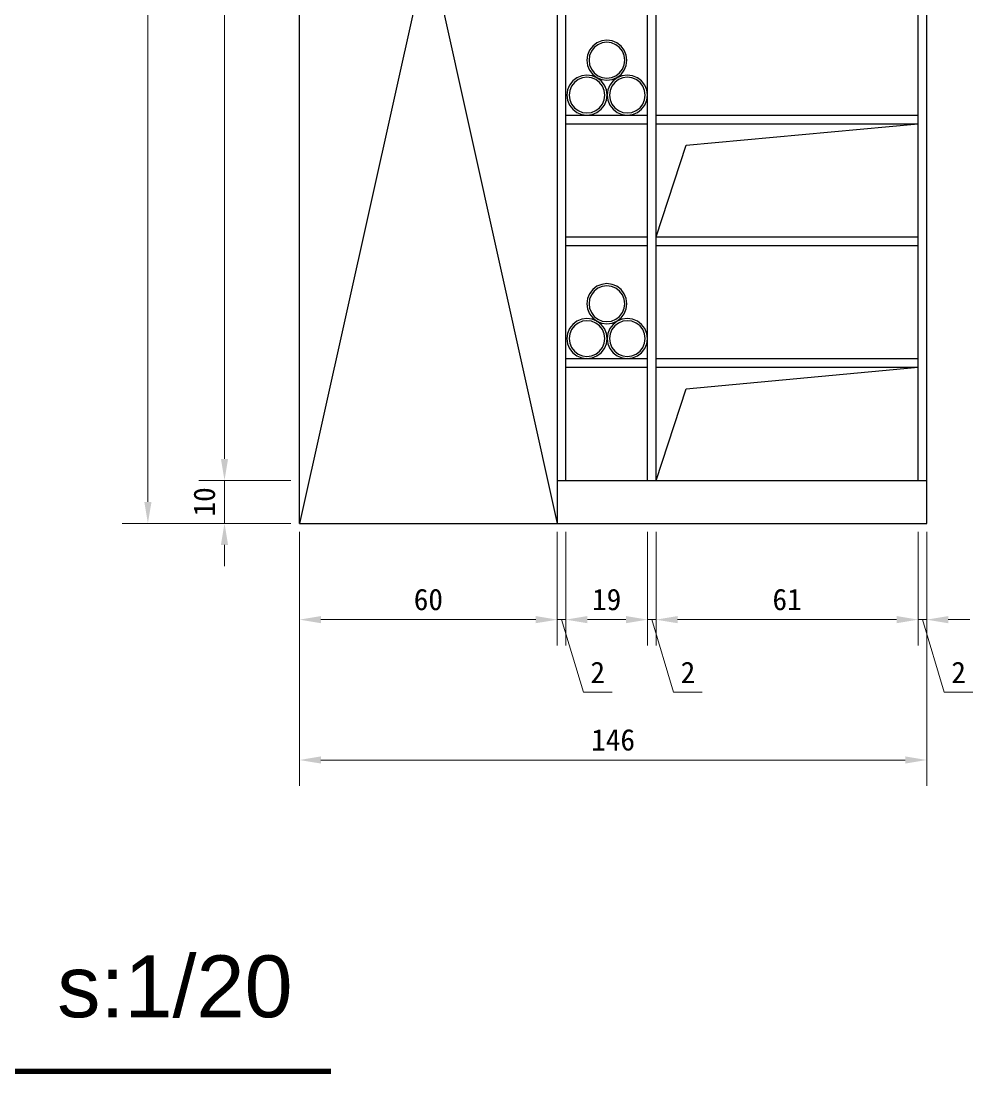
# Model space of a CAD drawing. Header units: centimetres. Extents: x 1966 to 8787, y 7398 to 12383.
# Drawn here: x 6086.3 to 6307.9, y 7496 to 7741 of the extents above; entities that cross this region are included whole.
import ezdxf

# ---------------------------------------------------------------- set-up
doc = ezdxf.new("R2010")
doc.units = ezdxf.units.CM
doc.header["$PDMODE"] = 35
doc.styles.get("Standard").update_dxf_attribs({"font": 'arial.ttf', "height": 10})
doc.styles.add('文2.5', font='kaiu.ttf', dxfattribs={"height": 2.5})
doc.dimstyles.new('DIM2.5', dxfattribs={"dimtxt": 2.5, "dimasz": 2.5, "dimexe": 3, "dimexo": 1, "dimgap": 1, "dimtad": 1, "dimdec": 1, "dimdsep": 46, "dimtxsty": '文2.5', "dimcen": 0, "dimadec": 0, "dimazin": 0, "dimtfac": 1, "dimtdec": 1, "dimtmove": 0, "dimatfit": 3, "dimfxl": 1, "dimlwd": 15, "dimlwe": 15, "dimarcsym": 0})

# ---------------------------------------------------------------- blocks, each defined once
blk = doc.blocks.new('*D281')
at = {"color": 0, "linetype": 'Continuous', "lineweight": 15, "transparency": 16777216}
for p, q in [((6133.66, 7639.15), (6133.66, 7644.15)), ((6149.12, 7634.15), (6127.66, 7634.15)), ((6133.66, 7624.15), (6133.66, 7634.15)), ((6149.12, 7624.15), (6127.66, 7624.15)), ((6133.66, 7619.15), (6133.66, 7614.15))]:
    blk.add_line(p, q, dxfattribs=at)
at = {"color": 0, "transparency": 16777216}
for points in [[(6132.83, 7639.15), (6134.49, 7639.15), (6133.66, 7634.15)], [(6132.83, 7619.15), (6134.49, 7619.15), (6133.66, 7624.15)]]:
    blk.add_solid(points, dxfattribs=at)
at = {"layer": 'DEFPOINTS', "color": 0, "transparency": 16777216}
for p in [(6133.66, 7634.15), (6151.12, 7634.15), (6151.12, 7624.15)]:
    blk.add_point(p, dxfattribs=at)
at = {"color": 0, "transparency": 16777216, "insert": (6128.99, 7629.15), "char_height": 5, "attachment_point": 5, "rotation": 90, "style": '文2.5'}
blk.add_mtext('10', dxfattribs=at)
blk = doc.blocks.new('*D282')
at = {"color": 0, "linetype": 'Continuous', "lineweight": 15, "transparency": 16777216}
for p, q in [((6149.12, 7894.15), (6127.66, 7894.15)), ((6133.66, 7639.15), (6133.66, 7889.15)), ((6135.66, 7634.15), (6139.66, 7634.15))]:
    blk.add_line(p, q, dxfattribs=at)
at = {"color": 0, "transparency": 16777216}
for points in [[(6132.83, 7889.15), (6134.49, 7889.15), (6133.66, 7894.15)], [(6132.83, 7639.15), (6134.49, 7639.15), (6133.66, 7634.15)]]:
    blk.add_solid(points, dxfattribs=at)
at = {"layer": 'DEFPOINTS', "color": 0, "transparency": 16777216}
for p in [(6133.66, 7894.15), (6151.12, 7894.15), (6133.66, 7634.15)]:
    blk.add_point(p, dxfattribs=at)
at = {"color": 0, "transparency": 16777216, "insert": (6128.99, 7764.15), "char_height": 5, "attachment_point": 5, "rotation": 90, "style": '文2.5'}
blk.add_mtext('260', dxfattribs=at)
blk = doc.blocks.new('*D284')
at = {"color": 0, "linetype": 'Continuous', "lineweight": 15, "transparency": 16777216}
for p, q in [((6149.12, 7904.15), (6109.83, 7904.15)), ((6115.83, 7629.15), (6115.83, 7899.15)), ((6149.12, 7624.15), (6109.83, 7624.15))]:
    blk.add_line(p, q, dxfattribs=at)
at = {"color": 0, "transparency": 16777216}
for points in [[(6115, 7899.15), (6116.67, 7899.15), (6115.83, 7904.15)], [(6115, 7629.15), (6116.67, 7629.15), (6115.83, 7624.15)]]:
    blk.add_solid(points, dxfattribs=at)
at = {"layer": 'DEFPOINTS', "color": 0, "transparency": 16777216}
for p in [(6115.83, 7904.15), (6151.12, 7904.15), (6151.12, 7624.15)]:
    blk.add_point(p, dxfattribs=at)
at = {"color": 0, "transparency": 16777216, "insert": (6111.17, 7764.15), "char_height": 5, "attachment_point": 5, "rotation": 90, "style": '文2.5'}
blk.add_mtext('280', dxfattribs=at)
blk = doc.blocks.new('*D285')
at = {"color": 0, "linetype": 'Continuous', "lineweight": 15, "transparency": 16777216}
for p, q in [((6151.12, 7622.15), (6151.12, 7595.74)), ((6211.12, 7622.15), (6211.12, 7595.74)), ((6156.12, 7601.74), (6206.12, 7601.74))]:
    blk.add_line(p, q, dxfattribs=at)
at = {"color": 0, "transparency": 16777216}
for points in [[(6156.12, 7602.58), (6156.12, 7600.91), (6151.12, 7601.74)], [(6206.12, 7602.58), (6206.12, 7600.91), (6211.12, 7601.74)]]:
    blk.add_solid(points, dxfattribs=at)
at = {"layer": 'DEFPOINTS', "color": 0, "transparency": 16777216}
for p in [(6151.12, 7624.15), (6211.12, 7624.15), (6211.12, 7601.74)]:
    blk.add_point(p, dxfattribs=at)
at = {"color": 0, "transparency": 16777216, "insert": (6181.12, 7606.41), "char_height": 5, "attachment_point": 5, "style": '文2.5'}
blk.add_mtext('60', dxfattribs=at)
blk = doc.blocks.new('*D286')
at = {"color": 0, "linetype": 'Continuous', "lineweight": 15, "transparency": 16777216}
for p, q in [((6211.12, 7622.15), (6211.12, 7595.74)), ((6213.12, 7622.15), (6213.12, 7595.74)), ((6206.12, 7601.74), (6201.12, 7601.74)), ((6211.12, 7601.74), (6213.12, 7601.74)), ((6211.12, 7601.74), (6213.12, 7601.74)), ((6212.12, 7601.74), (6217.19, 7584.83)), ((6218.12, 7601.74), (6223.12, 7601.74)), ((6217.19, 7584.83), (6223.88, 7584.83))]:
    blk.add_line(p, q, dxfattribs=at)
at = {"color": 0, "transparency": 16777216}
for points in [[(6206.12, 7602.58), (6206.12, 7600.91), (6211.12, 7601.74)], [(6218.12, 7602.58), (6218.12, 7600.91), (6213.12, 7601.74)]]:
    blk.add_solid(points, dxfattribs=at)
at = {"layer": 'DEFPOINTS', "color": 0, "transparency": 16777216}
for p in [(6211.12, 7624.15), (6213.12, 7624.15), (6213.12, 7601.74)]:
    blk.add_point(p, dxfattribs=at)
at = {"color": 0, "transparency": 16777216, "insert": (6220.54, 7589.47), "char_height": 5, "attachment_point": 5, "style": '文2.5'}
blk.add_mtext('2', dxfattribs=at)
blk = doc.blocks.new('*D287')
at = {"color": 0, "linetype": 'Continuous', "lineweight": 15, "transparency": 16777216}
for p, q in [((6213.12, 7622.15), (6213.12, 7595.74)), ((6232.12, 7622.15), (6232.12, 7595.74)), ((6218.12, 7601.74), (6227.12, 7601.74))]:
    blk.add_line(p, q, dxfattribs=at)
at = {"color": 0, "transparency": 16777216}
for points in [[(6218.12, 7602.58), (6218.12, 7600.91), (6213.12, 7601.74)], [(6227.12, 7602.58), (6227.12, 7600.91), (6232.12, 7601.74)]]:
    blk.add_solid(points, dxfattribs=at)
at = {"layer": 'DEFPOINTS', "color": 0, "transparency": 16777216}
for p in [(6213.12, 7624.15), (6232.12, 7624.15), (6232.12, 7601.74)]:
    blk.add_point(p, dxfattribs=at)
at = {"color": 0, "transparency": 16777216, "insert": (6222.62, 7606.41), "char_height": 5, "attachment_point": 5, "style": '文2.5'}
blk.add_mtext('19', dxfattribs=at)
blk = doc.blocks.new('*D288')
at = {"color": 0, "linetype": 'Continuous', "lineweight": 15, "transparency": 16777216}
for p, q in [((6232.12, 7622.15), (6232.12, 7595.74)), ((6234.12, 7622.15), (6234.12, 7595.74)), ((6227.12, 7601.74), (6222.12, 7601.74)), ((6232.12, 7601.74), (6234.12, 7601.74)), ((6232.12, 7601.74), (6234.12, 7601.74)), ((6233.12, 7601.74), (6238.19, 7584.83)), ((6239.12, 7601.74), (6244.12, 7601.74)), ((6238.19, 7584.83), (6244.88, 7584.83))]:
    blk.add_line(p, q, dxfattribs=at)
at = {"color": 0, "transparency": 16777216}
for points in [[(6227.12, 7602.58), (6227.12, 7600.91), (6232.12, 7601.74)], [(6239.12, 7602.58), (6239.12, 7600.91), (6234.12, 7601.74)]]:
    blk.add_solid(points, dxfattribs=at)
at = {"layer": 'DEFPOINTS', "color": 0, "transparency": 16777216}
for p in [(6232.12, 7624.15), (6234.12, 7624.15), (6234.12, 7601.74)]:
    blk.add_point(p, dxfattribs=at)
at = {"color": 0, "transparency": 16777216, "insert": (6241.54, 7589.47), "char_height": 5, "attachment_point": 5, "style": '文2.5'}
blk.add_mtext('2', dxfattribs=at)
blk = doc.blocks.new('*D289')
at = {"color": 0, "linetype": 'Continuous', "lineweight": 15, "transparency": 16777216}
for p, q in [((6234.12, 7622.15), (6234.12, 7595.74)), ((6295.12, 7622.15), (6295.12, 7595.74)), ((6239.12, 7601.74), (6290.12, 7601.74))]:
    blk.add_line(p, q, dxfattribs=at)
at = {"color": 0, "transparency": 16777216}
for points in [[(6239.12, 7602.58), (6239.12, 7600.91), (6234.12, 7601.74)], [(6290.12, 7602.58), (6290.12, 7600.91), (6295.12, 7601.74)]]:
    blk.add_solid(points, dxfattribs=at)
at = {"layer": 'DEFPOINTS', "color": 0, "transparency": 16777216}
for p in [(6234.12, 7624.15), (6295.12, 7624.15), (6295.12, 7601.74)]:
    blk.add_point(p, dxfattribs=at)
at = {"color": 0, "transparency": 16777216, "insert": (6264.62, 7606.41), "char_height": 5, "attachment_point": 5, "style": '文2.5'}
blk.add_mtext('61', dxfattribs=at)
blk = doc.blocks.new('*D290')
at = {"color": 0, "linetype": 'Continuous', "lineweight": 15, "transparency": 16777216}
for p, q in [((6295.12, 7622.15), (6295.12, 7595.74)), ((6297.12, 7622.15), (6297.12, 7595.74)), ((6290.12, 7601.74), (6285.12, 7601.74)), ((6295.12, 7601.74), (6297.12, 7601.74)), ((6295.12, 7601.74), (6297.12, 7601.74)), ((6296.12, 7601.74), (6301.19, 7584.83)), ((6302.12, 7601.74), (6307.12, 7601.74)), ((6301.19, 7584.83), (6307.88, 7584.83))]:
    blk.add_line(p, q, dxfattribs=at)
at = {"color": 0, "transparency": 16777216}
for points in [[(6290.12, 7602.58), (6290.12, 7600.91), (6295.12, 7601.74)], [(6302.12, 7602.58), (6302.12, 7600.91), (6297.12, 7601.74)]]:
    blk.add_solid(points, dxfattribs=at)
at = {"layer": 'DEFPOINTS', "color": 0, "transparency": 16777216}
for p in [(6295.12, 7624.15), (6297.12, 7624.15), (6297.12, 7601.74)]:
    blk.add_point(p, dxfattribs=at)
at = {"color": 0, "transparency": 16777216, "insert": (6304.54, 7589.47), "char_height": 5, "attachment_point": 5, "style": '文2.5'}
blk.add_mtext('2', dxfattribs=at)
blk = doc.blocks.new('*D291')
at = {"color": 0, "linetype": 'Continuous', "lineweight": 15, "transparency": 16777216}
for p, q in [((6151.12, 7622.15), (6151.12, 7563.08)), ((6297.12, 7622.15), (6297.12, 7563.08)), ((6156.12, 7569.08), (6292.12, 7569.08))]:
    blk.add_line(p, q, dxfattribs=at)
at = {"color": 0, "transparency": 16777216}
for points in [[(6156.12, 7569.92), (6156.12, 7568.25), (6151.12, 7569.08)], [(6292.12, 7569.92), (6292.12, 7568.25), (6297.12, 7569.08)]]:
    blk.add_solid(points, dxfattribs=at)
at = {"layer": 'DEFPOINTS', "color": 0, "transparency": 16777216}
for p in [(6151.12, 7624.15), (6297.12, 7624.15), (6297.12, 7569.08)]:
    blk.add_point(p, dxfattribs=at)
at = {"color": 0, "transparency": 16777216, "insert": (6224.12, 7573.75), "char_height": 5, "attachment_point": 5, "style": '文2.5'}
blk.add_mtext('146', dxfattribs=at)

msp = doc.modelspace()

# ---------------------------------------------------------------- linework, layer by layer
for p, q in [((6151.12, 7634.15), (6151.12, 7894.15)), ((6211.12, 7894.15), (6151.12, 7624.15)), ((6151.12, 7894.15), (6211.12, 7624.15)), ((6211.12, 7887.15), (6211.12, 7624.15)), ((6297.12, 7634.15), (6297.12, 7887.15)), ((6213.12, 7719.15), (6213.12, 7745.48)), ((6232.12, 7719.15), (6232.12, 7745.48)), ((6234.12, 7719.15), (6234.12, 7745.48)), ((6295.12, 7719.15), (6295.12, 7745.48)), ((6219.39, 7735.23), (6218.64, 7734.26)), ((6220.35, 7735.97), (6219.39, 7735.23)), ((6220.6, 7735.54), (6219.74, 7734.88)), ((6221.48, 7736.44), (6220.35, 7735.97)), ((6221.61, 7735.95), (6220.6, 7735.54)), ((6222.68, 7736.6), (6221.48, 7736.44)), ((6222.68, 7736.1), (6221.61, 7735.95)), ((6223.89, 7736.44), (6222.68, 7736.6)), ((6223.76, 7735.95), (6222.68, 7736.1)), ((6224.77, 7735.54), (6223.76, 7735.95)), ((6225.02, 7735.97), (6223.89, 7736.44)), ((6225.63, 7734.88), (6224.77, 7735.54)), ((6225.98, 7735.23), (6225.02, 7735.97)), ((6226.72, 7734.26), (6225.98, 7735.23)), ((6218.18, 7733.14), (6218.02, 7731.93)), ((6218.64, 7734.26), (6218.18, 7733.14)), ((6218.66, 7733.01), (6218.52, 7731.93)), ((6219.08, 7734.01), (6218.66, 7733.01)), ((6219.74, 7734.88), (6219.08, 7734.01)), ((6226.29, 7734.01), (6225.63, 7734.88)), ((6226.71, 7733.01), (6226.29, 7734.01)), ((6226.85, 7731.93), (6226.71, 7733.01)), ((6227.19, 7733.14), (6226.72, 7734.26)), ((6227.35, 7731.93), (6227.19, 7733.14)), ((6218.02, 7731.93), (6218.18, 7730.72)), ((6218.18, 7730.72), (6218.64, 7729.6)), ((6218.52, 7731.93), (6218.66, 7730.85)), ((6218.66, 7730.85), (6219.08, 7729.85)), ((6226.29, 7729.85), (6226.71, 7730.85)), ((6226.71, 7730.85), (6226.85, 7731.93)), ((6226.72, 7729.6), (6227.19, 7730.72)), ((6227.19, 7730.72), (6227.35, 7731.93)), ((6215.71, 7727.85), (6214.74, 7727.11)), ((6216.83, 7728.32), (6215.71, 7727.85)), ((6216.96, 7727.84), (6215.96, 7727.42)), ((6218.04, 7728.48), (6216.83, 7728.32)), ((6218.04, 7727.98), (6216.96, 7727.84)), ((6219.25, 7728.32), (6218.04, 7728.48)), ((6219.12, 7727.84), (6218.04, 7727.98)), ((6218.64, 7729.6), (6219.39, 7728.63)), ((6219.08, 7729.85), (6219.74, 7728.99)), ((6220.12, 7727.42), (6219.12, 7727.84)), ((6220.37, 7727.85), (6219.25, 7728.32)), ((6219.39, 7728.63), (6220.35, 7727.89)), ((6219.74, 7728.99), (6220.6, 7728.32)), ((6220.35, 7727.89), (6221.48, 7727.43)), ((6221.34, 7727.11), (6220.37, 7727.85)), ((6220.6, 7728.32), (6221.61, 7727.91)), ((6221.61, 7727.91), (6222.68, 7727.77)), ((6222.68, 7727.77), (6223.76, 7727.91)), ((6223.76, 7727.91), (6224.77, 7728.32)), ((6223.89, 7727.43), (6225.02, 7727.89)), ((6225.1, 7727.85), (6224.13, 7727.11)), ((6224.77, 7728.32), (6225.63, 7728.99)), ((6225.02, 7727.89), (6225.98, 7728.63)), ((6226.23, 7728.32), (6225.1, 7727.85)), ((6226.36, 7727.84), (6225.35, 7727.42)), ((6225.63, 7728.99), (6226.29, 7729.85)), ((6225.98, 7728.63), (6226.72, 7729.6)), ((6227.43, 7728.48), (6226.23, 7728.32)), ((6227.43, 7727.98), (6226.36, 7727.84)), ((6228.64, 7728.32), (6227.43, 7728.48)), ((6228.51, 7727.84), (6227.43, 7727.98)), ((6229.52, 7727.42), (6228.51, 7727.84)), ((6229.77, 7727.85), (6228.64, 7728.32)), ((6230.73, 7727.11), (6229.77, 7727.85)), ((6214, 7726.15), (6213.53, 7725.02)), ((6214.74, 7727.11), (6214, 7726.15)), ((6214.43, 7725.9), (6214.02, 7724.89)), ((6215.1, 7726.76), (6214.43, 7725.9)), ((6215.96, 7727.42), (6215.1, 7726.76)), ((6220.99, 7726.76), (6220.12, 7727.42)), ((6221.65, 7725.9), (6220.99, 7726.76)), ((6222.08, 7726.15), (6221.34, 7727.11)), ((6221.48, 7727.43), (6222.68, 7727.27)), ((6222.06, 7724.89), (6221.65, 7725.9)), ((6222.55, 7725.02), (6222.08, 7726.15)), ((6222.68, 7727.27), (6223.89, 7727.43)), ((6223.39, 7726.15), (6222.93, 7725.02)), ((6224.13, 7727.11), (6223.39, 7726.15)), ((6223.83, 7725.9), (6223.41, 7724.89)), ((6224.49, 7726.76), (6223.83, 7725.9)), ((6225.35, 7727.42), (6224.49, 7726.76)), ((6230.38, 7726.76), (6229.52, 7727.42)), ((6231.04, 7725.9), (6230.38, 7726.76)), ((6231.47, 7726.15), (6230.73, 7727.11)), ((6231.46, 7724.89), (6231.04, 7725.9)), ((6231.94, 7725.02), (6231.47, 7726.15)), ((6213.53, 7725.02), (6213.38, 7723.81)), ((6213.38, 7723.81), (6213.53, 7722.61)), ((6214.02, 7724.89), (6213.88, 7723.81)), ((6213.88, 7723.81), (6214.02, 7722.74)), ((6222.21, 7723.81), (6222.06, 7724.89)), ((6222.06, 7722.74), (6222.21, 7723.81)), ((6222.71, 7723.81), (6222.55, 7725.02)), ((6222.55, 7722.61), (6222.71, 7723.81)), ((6222.93, 7725.02), (6222.77, 7723.81)), ((6222.77, 7723.81), (6222.93, 7722.61)), ((6223.41, 7724.89), (6223.27, 7723.81)), ((6223.27, 7723.81), (6223.41, 7722.74)), ((6231.6, 7723.81), (6231.46, 7724.89)), ((6231.46, 7722.74), (6231.6, 7723.81)), ((6232.1, 7723.81), (6231.94, 7725.02)), ((6231.94, 7722.61), (6232.1, 7723.81)), ((6213.53, 7722.61), (6214, 7721.48)), ((6214, 7721.48), (6214.74, 7720.51)), ((6214.02, 7722.74), (6214.43, 7721.73)), ((6214.43, 7721.73), (6215.1, 7720.87)), ((6214.74, 7720.51), (6215.71, 7719.77)), ((6215.1, 7720.87), (6215.96, 7720.21)), ((6220.12, 7720.21), (6220.99, 7720.87)), ((6220.37, 7719.77), (6221.34, 7720.51)), ((6220.99, 7720.87), (6221.65, 7721.73)), ((6221.34, 7720.51), (6222.08, 7721.48)), ((6221.65, 7721.73), (6222.06, 7722.74)), ((6222.08, 7721.48), (6222.55, 7722.61)), ((6222.93, 7722.61), (6223.39, 7721.48)), ((6223.39, 7721.48), (6224.13, 7720.51)), ((6223.41, 7722.74), (6223.83, 7721.73)), ((6223.83, 7721.73), (6224.49, 7720.87)), ((6224.13, 7720.51), (6225.1, 7719.77)), ((6224.49, 7720.87), (6225.35, 7720.21)), ((6229.52, 7720.21), (6230.38, 7720.87)), ((6229.77, 7719.77), (6230.73, 7720.51)), ((6230.38, 7720.87), (6231.04, 7721.73)), ((6230.73, 7720.51), (6231.47, 7721.48)), ((6231.04, 7721.73), (6231.46, 7722.74)), ((6231.47, 7721.48), (6231.94, 7722.61)), ((6213.12, 7719.15), (6218.04, 7719.15)), ((6213.12, 7717.15), (6213.12, 7719.15)), ((6215.71, 7719.77), (6216.83, 7719.31)), ((6215.96, 7720.21), (6216.96, 7719.79)), ((6216.83, 7719.31), (6218.04, 7719.15)), ((6216.96, 7719.79), (6218.04, 7719.65)), ((6218.04, 7719.65), (6219.12, 7719.79)), ((6218.04, 7719.15), (6219.25, 7719.31)), ((6218.04, 7719.15), (6227.43, 7719.15)), ((6219.12, 7719.79), (6220.12, 7720.21)), ((6219.25, 7719.31), (6220.37, 7719.77)), ((6225.1, 7719.77), (6226.23, 7719.31)), ((6225.35, 7720.21), (6226.36, 7719.79)), ((6226.23, 7719.31), (6227.43, 7719.15)), ((6226.36, 7719.79), (6227.43, 7719.65)), ((6227.43, 7719.65), (6228.51, 7719.79)), ((6227.43, 7719.15), (6228.64, 7719.31)), ((6227.43, 7719.15), (6232.12, 7719.15)), ((6228.51, 7719.79), (6229.52, 7720.21)), ((6228.64, 7719.31), (6229.77, 7719.77)), ((6232.12, 7717.15), (6232.12, 7719.15)), ((6234.12, 7719.15), (6295.12, 7719.15)), ((6234.12, 7717.15), (6234.12, 7719.15)), ((6295.12, 7717.15), (6295.12, 7719.15)), ((6213.12, 7717.15), (6232.12, 7717.15)), ((6213.12, 7690.82), (6213.12, 7717.15)), ((6232.12, 7690.82), (6232.12, 7717.15)), ((6234.12, 7717.15), (6295.12, 7717.15)), ((6234.12, 7690.82), (6234.12, 7717.15)), ((6241.15, 7712.16), (6295.12, 7717.15)), ((6295.12, 7690.82), (6295.12, 7717.15)), ((6234.12, 7690.82), (6241.15, 7712.16)), ((6213.12, 7690.82), (6232.12, 7690.82)), ((6213.12, 7688.82), (6213.12, 7690.82)), ((6213.12, 7688.82), (6232.12, 7688.82)), ((6213.12, 7662.48), (6213.12, 7688.82)), ((6232.12, 7688.82), (6232.12, 7690.82)), ((6232.12, 7662.48), (6232.12, 7688.82)), ((6234.12, 7690.82), (6295.12, 7690.82)), ((6234.12, 7688.82), (6234.12, 7690.82)), ((6234.12, 7688.82), (6295.12, 7688.82)), ((6234.12, 7662.48), (6234.12, 7688.82)), ((6295.12, 7688.82), (6295.12, 7690.82)), ((6295.12, 7662.48), (6295.12, 7688.82)), ((6220.35, 7679.31), (6219.39, 7678.56)), ((6220.6, 7678.87), (6219.74, 7678.21)), ((6221.48, 7679.77), (6220.35, 7679.31)), ((6221.61, 7679.29), (6220.6, 7678.87)), ((6222.68, 7679.93), (6221.48, 7679.77)), ((6222.68, 7679.43), (6221.61, 7679.29)), ((6223.89, 7679.77), (6222.68, 7679.93)), ((6223.76, 7679.29), (6222.68, 7679.43)), ((6224.77, 7678.87), (6223.76, 7679.29)), ((6225.02, 7679.31), (6223.89, 7679.77)), ((6225.63, 7678.21), (6224.77, 7678.87)), ((6225.98, 7678.56), (6225.02, 7679.31)), ((6218.18, 7676.47), (6218.02, 7675.27)), ((6218.64, 7677.6), (6218.18, 7676.47)), ((6218.66, 7676.34), (6218.52, 7675.27)), ((6219.39, 7678.56), (6218.64, 7677.6)), ((6219.08, 7677.35), (6218.66, 7676.34)), ((6219.74, 7678.21), (6219.08, 7677.35)), ((6226.29, 7677.35), (6225.63, 7678.21)), ((6226.72, 7677.6), (6225.98, 7678.56)), ((6226.71, 7676.34), (6226.29, 7677.35)), ((6226.85, 7675.27), (6226.71, 7676.34)), ((6227.19, 7676.47), (6226.72, 7677.6)), ((6227.35, 7675.27), (6227.19, 7676.47)), ((6218.02, 7675.27), (6218.18, 7674.06)), ((6218.18, 7674.06), (6218.64, 7672.93)), ((6218.52, 7675.27), (6218.66, 7674.19)), ((6218.66, 7674.19), (6219.08, 7673.18)), ((6226.29, 7673.18), (6226.71, 7674.19)), ((6226.71, 7674.19), (6226.85, 7675.27)), ((6226.72, 7672.93), (6227.19, 7674.06)), ((6227.19, 7674.06), (6227.35, 7675.27)), ((6216.83, 7671.65), (6215.71, 7671.19)), ((6218.04, 7671.81), (6216.83, 7671.65)), ((6219.25, 7671.65), (6218.04, 7671.81)), ((6218.64, 7672.93), (6219.39, 7671.97)), ((6219.08, 7673.18), (6219.74, 7672.32)), ((6220.37, 7671.19), (6219.25, 7671.65)), ((6219.39, 7671.97), (6220.35, 7671.23)), ((6219.74, 7672.32), (6220.6, 7671.66)), ((6220.6, 7671.66), (6221.61, 7671.24)), ((6223.76, 7671.24), (6224.77, 7671.66)), ((6224.77, 7671.66), (6225.63, 7672.32)), ((6225.02, 7671.23), (6225.98, 7671.97)), ((6226.23, 7671.65), (6225.1, 7671.19)), ((6225.63, 7672.32), (6226.29, 7673.18)), ((6225.98, 7671.97), (6226.72, 7672.93)), ((6227.43, 7671.81), (6226.23, 7671.65)), ((6228.64, 7671.65), (6227.43, 7671.81)), ((6229.77, 7671.19), (6228.64, 7671.65)), ((6214, 7669.48), (6213.53, 7668.35)), ((6214.74, 7670.45), (6214, 7669.48)), ((6214.43, 7669.23), (6214.02, 7668.22)), ((6215.1, 7670.09), (6214.43, 7669.23)), ((6215.71, 7671.19), (6214.74, 7670.45)), ((6215.96, 7670.75), (6215.1, 7670.09)), ((6216.96, 7671.17), (6215.96, 7670.75)), ((6218.04, 7671.31), (6216.96, 7671.17)), ((6219.12, 7671.17), (6218.04, 7671.31)), ((6220.12, 7670.75), (6219.12, 7671.17)), ((6220.99, 7670.09), (6220.12, 7670.75)), ((6220.35, 7671.23), (6221.48, 7670.76)), ((6221.34, 7670.45), (6220.37, 7671.19)), ((6221.65, 7669.23), (6220.99, 7670.09)), ((6222.08, 7669.48), (6221.34, 7670.45)), ((6221.48, 7670.76), (6222.68, 7670.6)), ((6221.61, 7671.24), (6222.68, 7671.1)), ((6222.06, 7668.22), (6221.65, 7669.23)), ((6222.55, 7668.35), (6222.08, 7669.48)), ((6222.68, 7671.1), (6223.76, 7671.24)), ((6222.68, 7670.6), (6223.89, 7670.76)), ((6223.39, 7669.48), (6222.93, 7668.35)), ((6224.13, 7670.45), (6223.39, 7669.48)), ((6223.83, 7669.23), (6223.41, 7668.22)), ((6224.49, 7670.09), (6223.83, 7669.23)), ((6223.89, 7670.76), (6225.02, 7671.23)), ((6225.1, 7671.19), (6224.13, 7670.45)), ((6225.35, 7670.75), (6224.49, 7670.09)), ((6226.36, 7671.17), (6225.35, 7670.75)), ((6227.43, 7671.31), (6226.36, 7671.17)), ((6228.51, 7671.17), (6227.43, 7671.31)), ((6229.52, 7670.75), (6228.51, 7671.17)), ((6230.38, 7670.09), (6229.52, 7670.75)), ((6230.73, 7670.45), (6229.77, 7671.19)), ((6231.04, 7669.23), (6230.38, 7670.09)), ((6231.47, 7669.48), (6230.73, 7670.45)), ((6231.46, 7668.22), (6231.04, 7669.23)), ((6231.94, 7668.35), (6231.47, 7669.48)), ((6213.53, 7668.35), (6213.38, 7667.15)), ((6213.38, 7667.15), (6213.53, 7665.94)), ((6214.02, 7668.22), (6213.88, 7667.15)), ((6213.88, 7667.15), (6214.02, 7666.07)), ((6222.21, 7667.15), (6222.06, 7668.22)), ((6222.06, 7666.07), (6222.21, 7667.15)), ((6222.71, 7667.15), (6222.55, 7668.35)), ((6222.55, 7665.94), (6222.71, 7667.15)), ((6222.93, 7668.35), (6222.77, 7667.15)), ((6222.77, 7667.15), (6222.93, 7665.94)), ((6223.41, 7668.22), (6223.27, 7667.15)), ((6223.27, 7667.15), (6223.41, 7666.07)), ((6231.6, 7667.15), (6231.46, 7668.22)), ((6231.46, 7666.07), (6231.6, 7667.15)), ((6232.1, 7667.15), (6231.94, 7668.35)), ((6231.94, 7665.94), (6232.1, 7667.15)), ((6213.53, 7665.94), (6214, 7664.81)), ((6214, 7664.81), (6214.74, 7663.85)), ((6214.02, 7666.07), (6214.43, 7665.06)), ((6214.43, 7665.06), (6215.1, 7664.2)), ((6215.1, 7664.2), (6215.96, 7663.54)), ((6220.12, 7663.54), (6220.99, 7664.2)), ((6220.99, 7664.2), (6221.65, 7665.06)), ((6221.34, 7663.85), (6222.08, 7664.81)), ((6221.65, 7665.06), (6222.06, 7666.07)), ((6222.08, 7664.81), (6222.55, 7665.94)), ((6222.93, 7665.94), (6223.39, 7664.81)), ((6223.39, 7664.81), (6224.13, 7663.85)), ((6223.41, 7666.07), (6223.83, 7665.06)), ((6223.83, 7665.06), (6224.49, 7664.2)), ((6224.49, 7664.2), (6225.35, 7663.54)), ((6229.52, 7663.54), (6230.38, 7664.2)), ((6230.38, 7664.2), (6231.04, 7665.06)), ((6230.73, 7663.85), (6231.47, 7664.81)), ((6231.04, 7665.06), (6231.46, 7666.07)), ((6231.47, 7664.81), (6231.94, 7665.94)), ((6213.12, 7662.48), (6218.04, 7662.48)), ((6213.12, 7660.48), (6213.12, 7662.48)), ((6214.74, 7663.85), (6215.71, 7663.11)), ((6215.71, 7663.11), (6216.83, 7662.64)), ((6215.96, 7663.54), (6216.96, 7663.12)), ((6216.83, 7662.64), (6218.04, 7662.48)), ((6216.96, 7663.12), (6218.04, 7662.98)), ((6218.04, 7662.98), (6219.12, 7663.12)), ((6218.04, 7662.48), (6219.25, 7662.64)), ((6218.04, 7662.48), (6227.43, 7662.48)), ((6219.12, 7663.12), (6220.12, 7663.54)), ((6219.25, 7662.64), (6220.37, 7663.11)), ((6220.37, 7663.11), (6221.34, 7663.85)), ((6224.13, 7663.85), (6225.1, 7663.11)), ((6225.1, 7663.11), (6226.23, 7662.64)), ((6225.35, 7663.54), (6226.36, 7663.12)), ((6226.23, 7662.64), (6227.43, 7662.48)), ((6226.36, 7663.12), (6227.43, 7662.98)), ((6227.43, 7662.98), (6228.51, 7663.12)), ((6227.43, 7662.48), (6228.64, 7662.64)), ((6227.43, 7662.48), (6232.12, 7662.48)), ((6228.51, 7663.12), (6229.52, 7663.54)), ((6228.64, 7662.64), (6229.77, 7663.11)), ((6229.77, 7663.11), (6230.73, 7663.85)), ((6232.12, 7660.48), (6232.12, 7662.48)), ((6234.12, 7662.48), (6295.12, 7662.48)), ((6234.12, 7660.48), (6234.12, 7662.48)), ((6295.12, 7660.48), (6295.12, 7662.48)), ((6213.12, 7634.15), (6213.12, 7660.48)), ((6213.12, 7660.48), (6232.12, 7660.48)), ((6232.12, 7634.15), (6232.12, 7660.48)), ((6234.12, 7634.15), (6234.12, 7660.48)), ((6234.12, 7660.48), (6295.12, 7660.48)), ((6241.15, 7655.49), (6295.12, 7660.48)), ((6295.12, 7634.15), (6295.12, 7660.48)), ((6234.12, 7634.15), (6241.15, 7655.49)), ((6151.12, 7624.15), (6151.12, 7634.15)), ((6211.12, 7634.15), (6232.12, 7634.15)), ((6232.12, 7634.15), (6234.12, 7634.15)), ((6234.12, 7634.15), (6295.12, 7634.15)), ((6295.12, 7634.15), (6297.12, 7634.15)), ((6297.12, 7624.15), (6297.12, 7634.15)), ((6151.12, 7624.15), (6207.12, 7624.15)), ((6207.12, 7624.15), (6297.12, 7624.15))]:
    msp.add_line(p, q)
at = {"const_width": 1.2}
msp.add_lwpolyline([(5907.28, 7496.63), (6158.42, 7496.63)], dxfattribs=at)

# ---------------------------------------------------------------- texts
msp.add_text('圖紙室D向立面圖     s:1/20', height=14.4).set_placement((5914.76, 7509.21))

# ---------------------------------------------------------------- dimensions: what is measured, and where the dimension line sits
for base, p1, p2, picture, middle in [((6115.83, 7904.15), (6151.12, 7624.15), (6151.12, 7904.15), '*D284', (6111.17, 7764.15)), ((6133.66, 7894.15), (6133.66, 7634.15), (6151.12, 7894.15), '*D282', (6128.99, 7764.15)), ((6133.66, 7634.15), (6151.12, 7624.15), (6151.12, 7634.15), '*D281', (6128.99, 7629.15))]:
    dim = msp.add_linear_dim(base=base, p1=p1, p2=p2, angle=90, dimstyle='DIM2.5')
    dim.commit()
    dim.dimension.update_dxf_attribs({"geometry": picture, "text_midpoint": middle})
for base, p1, p2, picture, middle in [((6211.12, 7601.74), (6151.12, 7624.15), (6211.12, 7624.15), '*D285', (6181.12, 7606.41)), ((6297.12, 7569.08), (6151.12, 7624.15), (6297.12, 7624.15), '*D291', (6224.12, 7573.75)), ((6213.12, 7601.74), (6211.12, 7624.15), (6213.12, 7624.15), '*D286', (6219.19, 7589.47)), ((6232.12, 7601.74), (6213.12, 7624.15), (6232.12, 7624.15), '*D287', (6222.62, 7606.41)), ((6234.12, 7601.74), (6232.12, 7624.15), (6234.12, 7624.15), '*D288', (6240.19, 7589.47)), ((6295.12, 7601.74), (6234.12, 7624.15), (6295.12, 7624.15), '*D289', (6264.62, 7606.41)), ((6297.12, 7601.74), (6295.12, 7624.15), (6297.12, 7624.15), '*D290', (6303.19, 7589.47))]:
    dim = msp.add_linear_dim(base=base, p1=p1, p2=p2, dimstyle='DIM2.5')
    dim.commit()
    dim.dimension.update_dxf_attribs({"geometry": picture, "text_midpoint": middle})

doc.saveas('drawing.dxf')
